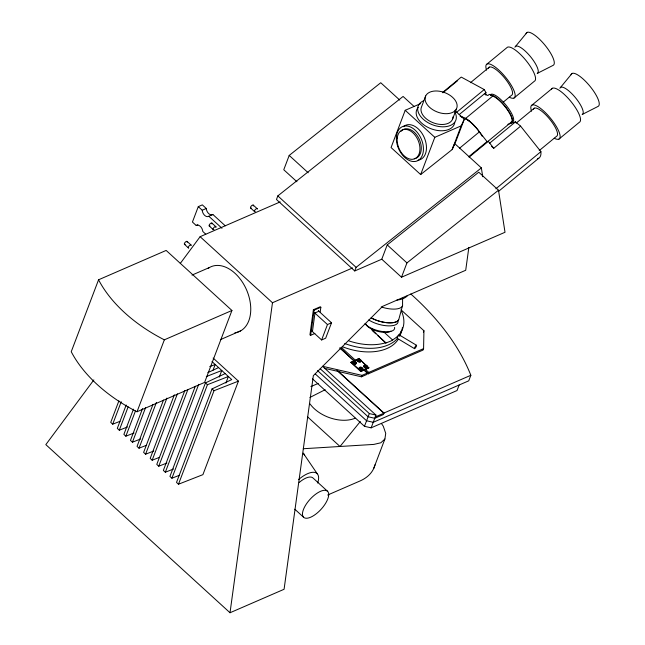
<?xml version="1.0" encoding="UTF-8"?>
<svg xmlns="http://www.w3.org/2000/svg" width="645" height="645" viewBox="0 0 645 645"><rect width="100%" height="100%" fill="white"/><g stroke="black" fill="none" stroke-linecap="round" stroke-linejoin="round"><path stroke-width="0.97" d="M402.625 298.24L402.553 304.19A17.447 6.861 15 0 1 381.243 306.923M363.756 369.795L368.214 373.866L423.031 350.066L423.58 348.623L423.934 330.748L400.997 309.802M468.851 247.39L465.714 270.263L382.582 306.367L313.341 375.672L284.082 589.272L230.015 612.75L272.472 302.739L200.119 236.691L180.31 263.394M320.186 312.067L320.847 307.238L320.146 306.818L313.381 309.753L309.939 334.892L310.64 335.311L314.865 333.481M310.64 335.311L314.091 310.172L320.847 307.238M314.978 312.938L312.454 331.377L311.753 330.958L321.621 339.963L325.677 338.198L331.522 322.798L318.332 310.753L319.033 311.172L314.978 312.938L314.276 312.519L327.467 324.556L331.522 322.798M373.689 468.504L384.896 439.011L385.726 433.359L383.283 426.208L381.622 423.757M402.416 306.004L398.731 319.71A17.447 6.861 15 0 1 371.294 317.872M98.564 279.785L71.24 351.719A127.654 79.287 20.8 0 0 137.022 411.768L204.602 382.412L231.934 310.479L166.152 250.429L98.564 279.785A127.654 79.287 20.8 0 0 164.346 339.826L231.934 310.479M118.898 400.876L110.73 422.386L112.706 424.184L119.986 421.33M112.706 424.184L121.228 401.738M225.266 225.806L212.858 214.479A5.563 3.676 66.5 0 1 208.754 213.64A5.563 3.676 66.5 0 1 206.279 208.48L202.337 204.876L198.281 206.634L192.428 222.041L196.209 225.492L197.83 224.783M126.186 405.012L117.309 428.393L119.285 430.191L127.476 426.982M196.209 225.492L196.814 225.21A5.563 3.676 66.5 0 1 202.659 230.547L202.804 231.466L205.747 234.2M119.285 430.191L128.162 406.81M133.475 409.14L123.888 434.391L125.856 436.197L134.047 432.98M125.856 436.197L135.45 410.946M137.022 411.768L164.346 339.826M142.545 408.599L130.467 440.398L132.435 442.196L140.626 438.987M132.435 442.196L145.585 407.6M153.026 404.318L137.038 446.404L139.014 448.202L146.294 445.348M139.014 448.202L156.421 402.383M163.516 400.037L143.617 452.403L145.593 454.209L153.784 451M145.593 454.209L166.91 398.094M174.352 394.821L150.196 458.41L152.172 460.216L159.452 457.361M152.172 460.216L177.391 393.813M184.841 390.539L156.775 464.416L158.751 466.214L166.942 463.005M158.751 466.214L187.88 389.532M195.322 386.25L163.354 470.423L165.33 472.221L173.521 469.012M165.33 472.221L198.716 384.315M399.755 100.088L380.752 82.745L289.202 155.429L283.768 169.748L296.918 181.753M225.169 373.584L205.457 382.904L169.933 476.421L171.909 478.227L179.189 475.373M414.171 106.57L403.085 96.452L277.834 195.903L276.463 199.499L354.742 270.956L381.776 259.209L387.218 244.89L478.759 172.207L498.496 190.219L505.011 232.273L401.512 277.221L381.776 259.209M171.909 478.227L207.432 384.71L228.362 376.503L225.879 383.049M213.076 370.101L215.204 364.49L209.746 366.634M212.011 361.579L231.749 379.591L212.036 388.911L176.512 482.428L178.48 484.226L202.909 474.656L238.432 381.139L213.14 358.056M178.48 484.226L214.011 390.709L238.432 381.139M219.3 377.043L221.783 370.496L206.311 376.559M420.661 103.587L405.205 110.295L391.064 147.544L420.661 174.561L452.177 149.543L454.773 143.633L481.363 167.91L482.726 176.714M321.621 339.963L327.467 324.556M354.742 270.956L356.113 267.353L481.363 167.91M425.668 95.992L421.572 106.78A16.689 10.368 20.8 0 0 434.69 123.3A16.689 10.368 20.8 0 0 453.032 116.818M420.661 174.561L434.811 137.321L461.167 125.872L464.319 119.188L454.91 110.601M350.872 362.474L359.12 358.596L368.851 367.956L360.74 371.48L350.872 362.474L359.12 358.596M353.476 361.256L353.815 361.119A1.967 1.217 20.8 0 1 355.863 361.861A1.967 1.217 20.8 0 1 356.242 363.337L355.21 363.788A1.967 1.217 20.8 0 1 353.162 363.038A1.967 1.217 20.8 0 1 352.775 361.563C354.992 360.619 358.628 366.852 353.5 361.184M360.224 361.732C354.919 355.484 359.394 363.151 360.974 361.281A1.967 1.217 20.8 0 0 360.595 359.813A1.967 1.217 20.8 0 0 358.539 359.063L357.507 359.515A1.967 1.217 20.8 0 0 357.886 360.982A1.967 1.217 20.8 0 0 359.942 361.732L360.249 361.668M452.427 119.47L456.531 108.683A16.689 10.368 20.8 0 0 437.157 91.001A16.689 10.368 20.8 0 0 429.61 107.328A16.689 10.368 20.8 0 0 456.531 108.683M360.055 367.263L360.394 367.118A1.967 1.217 20.8 0 1 362.442 367.868A1.967 1.217 20.8 0 1 362.821 369.343L361.789 369.787A1.967 1.217 20.8 0 1 359.741 369.045A1.967 1.217 20.8 0 1 359.354 367.569C361.571 366.626 365.207 372.858 360.079 367.19M360.74 371.48L368.988 367.602M324.379 368.271L361.458 376.801L362.006 375.366L367.408 373.02L363.691 369.625M366.795 367.739C361.426 361.369 365.981 369.287 367.553 367.287A1.967 1.217 20.8 0 0 367.174 365.812A1.967 1.217 20.8 0 0 365.118 365.07L364.086 365.513A1.967 1.217 20.8 0 0 364.465 366.989A1.967 1.217 20.8 0 0 366.521 367.739L366.828 367.666M401.512 277.221L406.947 262.902L498.496 190.219M452.177 149.543L461.167 125.872M367.408 373.02L366.868 374.455L361.458 376.801M464.319 119.188L456.12 140.771L452.967 147.455M368.214 373.866L368.763 372.431L423.58 348.623M377.986 335.763L385.904 342.987L373.084 330.804A4.91 3.048 20.8 0 1 371.77 328.563M385.904 342.987L390.862 341.068L394.014 339.004A49.093 30.492 20.8 0 0 401.456 311.14M459.143 384.992L457.039 390.531L371.133 427.837L364.465 426.305L369.311 413.558L320.234 368.763M371.133 427.837L375.979 415.09L322.484 366.263M410.817 293.991A244.479 151.857 20.8 0 1 470.842 375.285L383.969 413.018L383.388 414.55L374.761 418.291L368.093 416.759L317.534 370.609M423.394 332.183L423.934 330.748M470.842 375.285L468.738 380.824L373.237 422.298L366.57 420.766L315.268 373.939M93.856 379.905L45.827 444.631L230.015 612.75M360.321 421.499L340.02 446.485L307.528 416.831M515.71 46.19L527.062 32.411M560.674 87.244L572.034 73.457M384.896 439.011L380.848 442.776L373.85 444.405L303.271 448.735M442.615 92.453L461.256 77.086L484.234 89.566L485.935 92.549A22.696 6.603 50.5 0 0 485.846 95.129M442.913 92.791L457.676 80.625M487.04 64.024L507.43 47.214A21.745 6.321 50.5 0 1 526.707 61.356A21.745 6.321 50.5 0 1 534.366 81.238L513.976 98.048M470.447 82.705L489.337 67.128M456.684 112.27L484.234 89.566M459.159 114.625L485.935 92.549M510.614 122.421A16.77 4.878 50.5 0 0 507.599 110.093A16.77 4.878 50.5 0 0 492.724 96.097L465.174 118.801A16.77 4.878 50.5 0 1 466.674 119.47M503.285 102.103L511.598 95.25A17.971 5.225 50.5 0 0 503.777 76.997A17.971 5.225 50.5 0 0 488.475 68.225M459.498 148.261L479.396 131.862L487.048 141.602L488.297 141.352L493.788 148.253L520.612 126.146L540.905 151.656A46.642 13.569 50.5 0 1 537.632 158.71M468.681 156.743L487.048 141.602M488.007 141.311L511.727 121.76M532.012 105.07L552.402 88.268M469.173 157.114L488.297 141.352M489.442 143.343L515.492 121.873L520.612 126.146M516.177 123.13L534.31 108.183M539.188 150.624L556.571 136.297A17.971 5.225 50.5 0 0 548.75 118.051A17.971 5.225 50.5 0 0 533.447 109.271M495.86 188.792L540.905 151.656M558.949 139.094L579.339 122.292A21.745 6.321 50.5 0 0 569.874 100.209A21.745 6.321 50.5 0 0 551.362 89.591M498.375 191.509L538.76 158.219M537.253 73.409L553.136 65.347A21.043 6.119 50.5 0 0 543.969 43.965A21.043 6.119 50.5 0 0 526.054 33.693M582.225 114.463L598.109 106.393A21.043 6.119 50.5 0 0 588.941 85.019A21.043 6.119 50.5 0 0 571.027 74.739M309.931 397.441L325.193 389.709M207.835 372.665L218.591 367.577M198.281 206.634L202.224 210.238L206.279 208.48M202.224 210.238A5.563 3.676 66.5 0 0 204.699 215.398A5.563 3.676 66.5 0 0 208.803 216.244L212.858 214.479M200.119 236.691L280.228 201.901M192 275.092L209.528 267.481M272.472 302.739L352.581 267.949M220.413 339.633L240.706 330.82M310.898 386.589L318.227 383.412M375.269 416.96L383.896 413.219L337.093 370.488M327.7 495.005L359.95 481.001A54.003 33.548 20.8 0 0 374.995 464.827M507.873 124.34L515.492 121.873M386.041 342.624L384.025 343.245A49.093 30.492 20.8 0 1 348.84 340.882M322.968 366.384L362.006 375.366M369.311 413.558L375.979 415.09M460.466 116.294L463.199 117.309A16.77 4.878 50.5 0 1 475.01 126.734M492.724 96.097L489.329 94.323L487.822 95.565L484.427 93.791M460.087 116.14L463.473 117.914M313.381 309.753L314.091 310.172M399.255 334.932L416.525 345.285A1.967 0.427 -59.1 0 1 415.227 348.123A1.967 0.427 -59.1 0 1 414.759 347.47A1.967 0.427 -59.1 0 1 416.557 345.309M397.239 338.303L414.509 348.655M491.595 146.423L493.788 148.253M405.205 110.295L434.811 137.321M289.202 155.429L308.205 172.771M387.218 244.89L406.947 262.902M277.834 195.903L356.113 267.353M253.275 205.118L257.218 208.722M250.591 207.988L254.533 211.592M384.025 332.167L392.66 340.052M375.825 333.788L372.947 331.159A4.91 3.048 20.8 0 1 371.802 329.571M208.803 216.244L221.985 228.274M211.907 223.081L215.857 226.685M362.506 362.168L366.739 366.029M367.344 367.44L364.812 365.135L367.319 367.513M209.222 225.952L213.172 229.556M341.253 347.316L355.379 360.208M365.046 369.037L368.763 372.431M339.899 347.905L354.766 361.474M339.963 348.074L354.089 360.974M351.009 362.119L360.878 371.125M337.166 370.286L383.969 413.018M187.115 241.44L191.065 245.044M184.43 244.302L188.38 247.906M312.422 378.8L364.465 426.305M327.668 491.377A17.673 7.442 -47.6 0 0 305.109 506.027A17.673 7.442 -47.6 0 0 313.986 515.411A17.673 7.442 -47.6 0 0 327.668 491.377L313.131 478.114A17.673 7.442 -47.6 0 0 299.232 482.428M205.457 382.904L207.432 384.71M212.036 388.911L214.011 390.709M294.789 509.203L303.513 517.169M317.227 473.744L303.231 453.129A29.46 12.4 -47.6 0 1 304.513 455.306M407.6 295.571A52.084 22.067 29.8 0 1 396.852 300.078M355.113 418.21A29.944 18.6 20.8 0 1 309.955 403.81M208.053 268.433A35.346 23.365 66.5 0 1 246.842 290.54A35.346 23.365 66.5 0 1 234.909 332.747M251.381 207.988A1.967 0.83 -47.6 0 1 250.574 207.142A1.967 0.83 -47.6 0 1 252.477 205.118A1.967 0.83 -47.6 0 1 253.283 205.965M255.331 211.592A1.967 0.83 -47.6 0 1 254.469 210.923A1.967 0.83 -47.6 0 1 256.057 208.916A1.967 0.83 -47.6 0 1 257.331 209.061M213.963 229.556A1.967 0.83 -47.6 0 1 213.164 228.709A1.967 0.83 -47.6 0 1 215.059 226.677A1.967 0.83 -47.6 0 1 215.865 227.532M210.02 225.96A1.967 0.83 -47.6 0 1 209.214 225.105A1.967 0.83 -47.6 0 1 211.117 223.081A1.967 0.83 -47.6 0 1 211.915 223.928M185.228 244.31A1.967 0.83 -47.6 0 1 184.422 243.463A1.967 0.83 -47.6 0 1 186.324 241.432A1.967 0.83 -47.6 0 1 187.131 242.286M188.703 248.027A1.967 0.83 -47.6 0 1 189.154 245.874A1.967 0.83 -47.6 0 1 191.178 245.382M367.408 366.747A1.967 1.217 20.8 0 1 366.352 368.166A1.967 1.217 20.8 0 1 363.901 366.916A1.967 1.217 20.8 0 1 364.957 365.497M365.683 365.57A1.967 1.217 20.8 0 1 366.4 365.828M362.812 369.319A1.967 1.217 20.8 0 1 361.144 370.198A1.967 1.217 20.8 0 1 359.096 368.795A1.967 1.217 20.8 0 1 360.224 367.553M360.95 367.626A1.967 1.217 20.8 0 1 361.668 367.884M362.272 368.303A1.967 1.217 20.8 0 1 362.675 368.803M360.829 360.749A1.967 1.217 20.8 0 1 359.539 362.159A1.967 1.217 20.8 0 1 357.201 360.563A1.967 1.217 20.8 0 1 359.104 359.563M355.089 361.877A1.967 1.217 20.8 0 1 355.83 363.998A1.967 1.217 20.8 0 1 352.831 363.304A1.967 1.217 20.8 0 1 353.645 361.547M397.61 338.141A1.967 0.427 -59.1 0 1 397.36 337.424A1.967 0.427 -59.1 0 1 398.82 335.15A1.967 0.427 -59.1 0 1 399.166 335.714M402.407 327.539A49.093 30.492 20.8 0 1 399.424 335.972M397.562 338.415A49.093 30.492 20.8 0 1 344.744 343.503M398.054 339.568A49.093 30.492 20.8 0 1 342.479 346.76M401.037 331.135A49.093 30.492 20.8 0 1 399.876 336.005M400.859 131.491A15.714 10.385 66.5 0 1 418.944 138.586A15.714 10.385 66.5 0 1 414.243 158.686M490.402 94.759A17.584 5.112 50.5 0 1 506.502 105.748A17.584 5.112 50.5 0 1 512.001 122.034M403.375 126.662A18.657 12.328 66.5 0 1 424.192 137.401A18.657 12.328 66.5 0 1 418.097 160.162M490.531 95.049A17.584 5.112 50.5 0 1 506.785 108.465A17.584 5.112 50.5 0 1 510.913 122.937M454.959 112.278A20.132 12.505 20.8 0 1 446.437 126.573A20.132 12.505 20.8 0 1 421.499 117.487A20.132 12.505 20.8 0 1 423.515 100.814M454.773 122.365A20.132 12.505 20.8 0 1 430.239 128.444A20.132 12.505 20.8 0 1 418.274 107.36M514.928 47.262A17.391 5.063 50.5 0 1 529.738 55.752A17.391 5.063 50.5 0 1 537.309 73.425M486.556 70.144A21.745 6.321 50.5 0 1 494.497 66.548A21.745 6.321 50.5 0 1 513.154 88.776A21.745 6.321 50.5 0 1 509.268 97.21M467.504 119.946A16.77 4.878 50.5 0 1 469.52 121.341M470.221 121.889A16.77 4.878 50.5 0 1 482.154 136.2M559.9 88.309A17.391 5.063 50.5 0 1 574.711 96.806A17.391 5.063 50.5 0 1 582.282 114.471M531.528 111.19A21.745 6.321 50.5 0 1 539.47 107.594A21.745 6.321 50.5 0 1 558.127 129.822A21.745 6.321 50.5 0 1 554.24 138.256M465.658 118.914A16.77 4.878 50.5 0 1 479.396 131.862M298.611 479.525A23.663 9.965 -47.6 0 1 317.663 483.041M394.571 327.37A15.77 6.2 15 0 1 382.84 331.586A15.77 6.2 15 0 1 365.006 323.621M397.965 320.952A17.447 6.861 15 0 1 388.129 325.87A17.447 6.861 15 0 1 368.771 319.936M390.975 331.111A13.618 5.353 15 0 1 376.785 331.095A13.618 5.353 15 0 1 365.755 323.726M398.642 319.743A17.447 6.861 15 0 1 371.197 317.912M352.984 361.41L355.492 363.788L352.984 361.41M358.233 359.128L360.74 361.514L358.233 359.128M359.563 367.416L362.071 369.795L359.563 367.416M396.473 136.272A18.657 12.328 66.5 0 0 415.057 161.484A18.657 12.328 66.5 0 0 418.145 133.499A18.657 12.328 66.5 0 0 396.473 136.272M397.247 138.038A15.714 10.385 66.5 0 0 412.889 159.275A15.714 10.385 66.5 0 0 415.493 135.708A15.714 10.385 66.5 0 0 397.247 138.038"/></g></svg>
